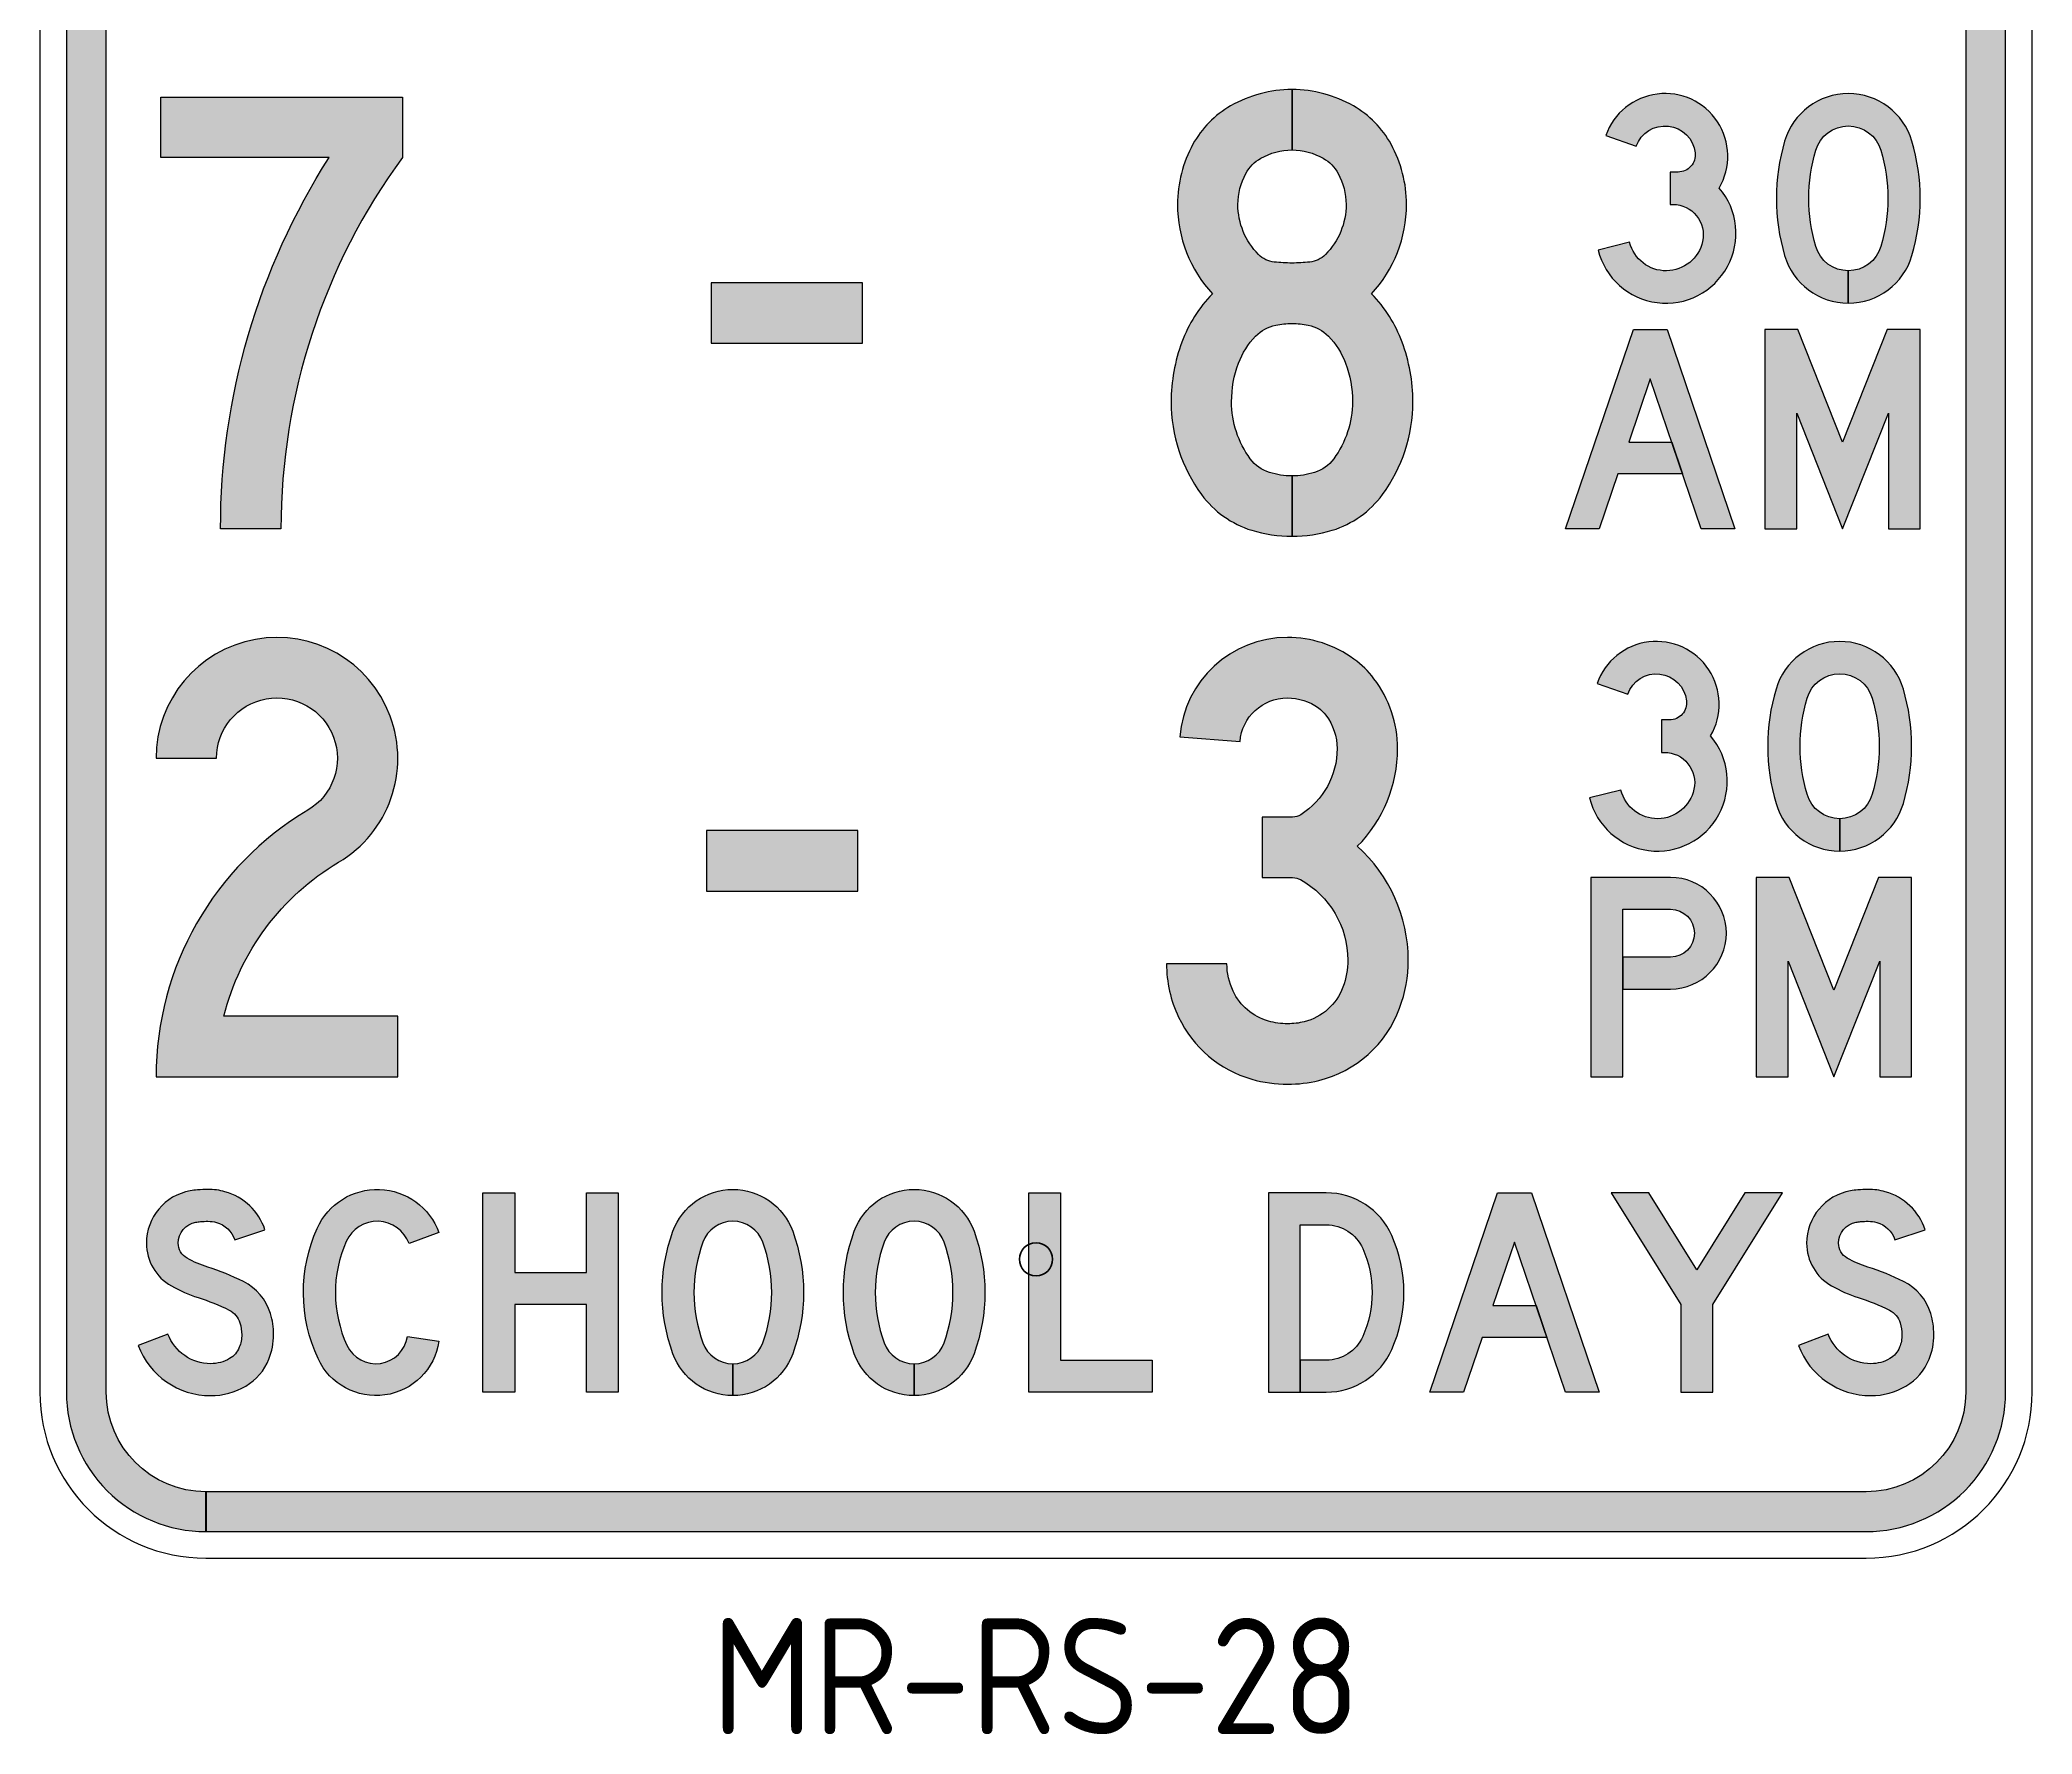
# Model space of a CAD drawing. Header units: millimetres. Extents: x 316 to 376, y 53 to 189.
# Drawn here: x 316.4 to 376.4, y 52.5 to 103.6 of the extents above; entities that cross this region are included whole.
import ezdxf
from ezdxf.enums import TextEntityAlignment as Align

# ---------------------------------------------------------------- set-up
doc = ezdxf.new("R2010")
doc.units = ezdxf.units.MM
doc.linetypes.add('HIDDEN', pattern=[0.375, 0.25, -0.125])
for name, color, linetype in [('DIM', 1, 'Continuous'), ('L20', 8, 'HIDDEN'), ('L25', 1, 'Continuous')]:
    doc.layers.add(name, color=color, linetype=linetype)
doc.layers.add('GSBWFILL', color=1, linetype='Continuous', lineweight=0)
doc.styles.add('T35', font='isocp2.shx', dxfattribs={"height": 3.5})
doc.styles.add('TSText', font='isocp2.shx')

# ---------------------------------------------------------------- blocks, each defined once
blk = doc.blocks.new('*U55')
at = {"layer": 'GSBWFILL', "transparency": 33554687}
blk.add_hatch(color=256, dxfattribs=at).paths.add_polyline_path([(-249.8800000000007, -649.5), (250.0000000000009, -649.5, 0.414213562373095), (292.0000000000009, -607.5), (292.0000000000009, 607.5, 0.414213562373095), (250.0000000000009, 649.5), (-250.0000000000007, 649.5, 0.414213562373095), (-292.0000000000007, 607.5), (-292.0000000000009, -607.5, 0.414213562373095), (-250.0000000000009, -649.5), (-250.0000000000007, -637.5, -0.414213562373095), (-280.0000000000007, -607.5), (-280.0000000000006, 607.5, -0.414213562373095), (-250.0000000000006, 637.5), (250.0000000000009, 637.5, -0.414213562373095), (280.0000000000009, 607.5), (280.0000000000007, -607.5, -0.414213562373095), (250.0000000000007, -637.5), (-249.8800000000009, -637.5)])
at = {"layer": 'GSBWFILL', "linetype": 'Continuous', "transparency": 33554687}
for points in [[(-250.0000000000007, -657.5), (250.0000000000009, -657.5, 0.414213562373095), (300.0000000000009, -607.5), (300.0000000000009, 607.5, 0.414213562373095), (250.0000000000009, 657.5), (-250.0000000000007, 657.5, 0.414213562373095), (-300.0000000000007, 607.5), (-300.0000000000009, -607.5, 0.414213562373095), (-250.0000000000009, -657.5)], [(-249.8800000000007, -649.5), (250.0000000000009, -649.5, 0.414213562373095), (292.0000000000009, -607.5), (292.0000000000009, 607.5, 0.414213562373095), (250.0000000000009, 649.5), (-250.0000000000007, 649.5, 0.414213562373095), (-292.0000000000007, 607.5), (-292.0000000000009, -607.5, 0.414213562373095), (-250.0000000000009, -649.5), (-250.0000000000007, -637.5, -0.414213562373095), (-280.0000000000007, -607.5), (-280.0000000000006, 607.5, -0.414213562373095), (-250.0000000000006, 637.5), (250.0000000000009, 637.5, -0.414213562373095), (280.0000000000009, 607.5), (280.0000000000007, -607.5, -0.414213562373095), (250.0000000000007, -637.5), (-249.8800000000009, -637.5), (-249.8800000000007, -649.5)]]:
    blk.add_lwpolyline(points, format="xyb", close=True, dxfattribs=at).dxf.unprotected_set("ltscale", 0)
at = {"layer": 'GSBWFILL', "color": 250, "transparency": 33554687, "style": 'TSText'}
for s in ['levels:GSCOLORFILL|GSBWFILL|GSOUTLINE', 'chevronShoulderRadius:300.000', 'constructPanels:900|600|450', 'panelBorderRadius:300.000', 'panelStyle:MR-RS-28.ssm', 'chevronTipRadius:300.000', 'constructPanelMode:0', 'panelRoundCorners:0', 'panelStation:none', 'panelHeightLock:1', 'panelWidthLock:1', 'heightRounding:1', 'legendMaterial:0', 'panelName:name', 'panelStandard:2', 'panelMounting:0', 'widthRounding:1', 'panelMaterial:0', 'panelQuantity:1', 'marginAlign:9', 'panelShape:0', 'panelSizes:', 'version:2']:
    blk.add_text(s, height=0.001, dxfattribs=at).set_placement((0, 657.498), align=Align.CENTER)
blk = doc.blocks.new('*U18')
at = {"layer": 'GSBWFILL'}
h = blk.add_hatch(color=256, dxfattribs=at)
edge = h.paths.add_edge_path()
edge.add_arc((70.1138021978752, 139.8349602439575), 31.66503975604246, 74.46761882983742, 89.99999999999937, ccw=False)
edge.add_arc((71.36961921618118, 144.3533723390851), 26.97535701145702, 18.43416843661788, 74.46761882983628, ccw=False)
edge.add_line((96.96080605563552, 152.8833806652067), (127.318809418287, 163.002255693254))
edge.add_arc((71.36961921618013, 144.353372339084), 58.97535701145839, 18.43416843661881, 74.46761882983712)
edge.add_arc((70.11380219787513, 139.8349602439581), 63.66503975604186, 74.46761882983803, 90.00000000000006)
edge.add_arc((70.11380219787479, 87.17811100693719), 116.3218889930628, 89.99999999999987, 95.20208452342816)
edge.add_arc((67.43430500120193, 116.6089654807103), 86.76931042056951, 95.20208452342852, 100.0660043927368)
edge.add_arc((61.58281260194144, 149.5723280011554), 53.29061223869738, 100.0660043927364, 179.9999999999999)
edge.add_arc((57.59622376642022, 149.5723280011556), 49.30402340317619, 180.0000000000001, 240.52539161732)
edge.add_arc((102.7723739602681, 229.5035335058323), 141.1184131237857, 240.5253916173195, 252.4229875600029)
edge.add_arc((-5.154268137836397, -111.1985611304839), 216.2694397253923, 63.49479254048009, 72.42298756000332, ccw=False)
edge.add_arc((81.8551508929528, 63.27562188433962), 21.30308483623306, 17.092358613637998, 63.49479254048009, ccw=False)
edge.add_arc((63.63858117502647, 57.67413260573667), 40.36141882497338, -1.1368683772161603e-13, 17.092358613637487, ccw=False)
edge.add_arc((69.91031519401423, 57.67413260573653), 34.08968480598563, -21.835978028378975, 1.1368683772161603e-13, ccw=False)
edge.add_arc((80.10296240503372, 53.58993848622089), 23.1092158372125, 300.4201037662424, 338.16402197162085, ccw=False)
edge.add_arc((72.8177436446915, 65.99731672222809), 37.49731672222812, 270.00000000000006, 300.4201037662424, ccw=False)
edge.add_arc((72.81774364469152, 74.31938926379087), 45.8193892637909, 200.6540005308844, 270.00000000000006, ccw=False)
edge.add_line((29.94328044301864, 58.15780401743604), (-1.13686837721616e-13, 46.87064510517077))
edge.add_arc((72.81774364469149, 74.31938926379078), 77.81938926379081, 200.6540005308842, 269.9999999999999)
edge.add_arc((72.81774364469143, 65.9973167222284), 69.49731672222843, 269.9999999999999, 300.4201037662422)
edge.add_arc((80.10296240503381, 53.58993848622085), 55.10921583721243, 300.4201037662423, 338.1640219716208)
edge.add_arc((69.91031519401425, 57.67413260573646), 66.08968480598561, 338.1640219716209, 360.0000000000001)
edge.add_arc((63.63858117502667, 57.67413260573663), 72.36141882497319, 359.9999999999999, 377.0923586136376)
edge.add_arc((81.85515089295305, 63.2756218843399), 53.30308483623273, 17.09235861363743, 63.49479254047981)
edge.add_arc((-5.154268137833228, -111.198561130476), 248.2694397253839, 63.49479254047989, 72.4229875600031)
edge.add_arc((102.7723739602719, 229.5035335058409), 109.118413123795, 240.5253916173198, 252.4229875600031, ccw=False)
edge.add_arc((57.59622376642032, 149.5723280011554), 17.30402340317604, 179.9999999999995, 240.5253916173191, ccw=False)
edge.add_arc((61.58281260194153, 149.5723280011556), 21.29061223869724, 100.06600439273649, 180.0000000000001, ccw=False)
edge.add_arc((67.4343050012016, 116.6089654807101), 54.76931042056966, 95.20208452342831, 100.06600439273649, ccw=False)
edge.add_arc((70.11380219787529, 87.17811100693228), 84.32188899306769, 89.99999999999977, 95.20208452342808, ccw=False)
blk.add_lwpolyline([(70.11380219787551, 171.5, -0.06787675261042452), (78.59315953967004, 170.3435695505434, -0.2494830365654269), (96.96080605563552, 152.8833806652067), (127.318809418287, 163.002255693254, 0.2494830365654264), (87.16221351932367, 201.1749061075884, 0.06787675261042452), (70.11380219787506, 203.5, 0.02270227471950201), (59.56703468978421, 203.0208818389779, 0.02122604096759155), (52.26854324855614, 202.0426409332105, 0.3636441175402912), (8.292200363244035, 149.5723280011555, 0.2704077510795036), (33.33678063119186, 106.6495351923277, 0.0519597405227712), (60.15638590907119, 94.97367033413467, -0.03897631886995447), (91.3622734742722, 82.33962051430993, -0.2052815878054308), (102.2173258005501, 69.53687228439209, -0.07471806484743376), (103.9999999999999, 57.67413260573662, -0.09556678149168694), (101.5541485995273, 44.99444737401317, -0.1661941654668835), (91.80399884476228, 33.66202833871628, -0.1335177693873042), (72.81774364469155, 28.49999999999997, -0.3121642975364797), (29.94328044301864, 58.15780401743604), (-1.13686837721616e-13, 46.87064510517077, 0.3121642975364798), (72.81774364469138, -3.500000000000028, 0.1335177693873042), (108.0067626559154, 6.067274401056522, 0.1661941654668837), (131.2582269663246, 33.09202205901265, 0.09556678149168694), (135.9999999999999, 57.67413260573656, 0.07471806484743371), (132.8039568942248, 78.94208351750389, 0.2052815878054319), (105.6432062565886, 110.9762222482267, 0.03897631886995447), (69.8199839289999, 125.4796512773732, -0.05195974052277098), (49.08199018496825, 134.5078979602233, -0.2704077510795024), (40.29220036324429, 149.5723280011556, -0.3636441175402912), (57.86158500182572, 170.5352150791966, -0.02122604096759155), (62.46843668024738, 171.1526866203946, -0.02270227471950201)], format="xyb", close=True, dxfattribs=at)
blk = doc.blocks.new('*U19')
at = {"layer": 'GSBWFILL', "linetype": 'Continuous'}
blk.add_hatch(color=256, dxfattribs=at).paths.add_polyline_path([(13.72124205111108, 164.4021739130435, 0.2166768782576797), (14.62675417347889, 33.60638297872346, 0.7444135620073872), (136, 51.04683606026732), (104.3509964946425, 55.77341803013366, -0.7444135620073867), (43.66437358138194, 47.05319148936167, -0.2166768782576799), (42.94225631924041, 151.3586956521739, -0.6740116141040629), (105.934343747456, 149.1418350505327), (136, 160.0988562745634, 0.6740116141040616)])
at = {"layer": 'GSBWFILL'}
blk.add_lwpolyline([(136, 51.04683606026732, -0.744413562007387), (14.6267541734789, 33.60638297872336, -0.2166768782576799), (13.72124205111101, 164.4021739130435, -0.674011614104063), (136, 160.0988562745634), (105.934343747456, 149.1418350505327, 0.6740116141040626), (42.94225631924041, 151.3586956521739, 0.21667687825768), (43.66437358138194, 47.05319148936167, 0.744413562007387), (104.3509964946425, 55.77341803013366)], format="xyb", close=True, dxfattribs=at)
blk = doc.blocks.new('*U20')
at = {"layer": 'GSBWFILL', "linetype": 'Continuous'}
blk.add_hatch(color=256, dxfattribs=at).paths.add_polyline_path([(0, 0), (32, 0), (32, 88), (104, 88), (104, 0), (136, 0), (136, 200), (104, 200), (104, 120), (32, 120), (32, 200), (0, 200)])
at = {"layer": 'GSBWFILL'}
blk.add_lwpolyline([(0, 200), (32, 200), (32, 120), (104, 120), (104, 200), (136, 200), (136, 0), (104, 0), (104, 88), (32, 88), (32, 0), (0, 0)], close=True, dxfattribs=at)
blk = doc.blocks.new('*U21')
at = {"layer": 'GSBWFILL', "linetype": 'Continuous'}
blk.add_hatch(color=256, dxfattribs=at).paths.add_polyline_path([(10.8974677644866, 161.4928538138885, 0.177215189873418), (10.89746776448655, 38.50714618611153, 0.3148253933391206), (71, -3.499999999999993), (71, 28.5, -0.3148253933391204), (40.9487338822433, 49.50357309305578, -0.1772151898734181), (40.94873388224336, 150.4964269069443, -0.6989247311827949), (101.0512661177567, 150.4964269069442, -0.177215189873418), (101.0512661177567, 49.50357309305575, -0.3147395270879065), (71.00999999999999, 28.50000156250005), (71.00999999999999, -3.499999218749977, 0.3147824596861237), (131.1025322355135, 38.5071461861116, 0.1772151898734178), (131.1025322355134, 161.4928538138885, 0.6989247311827947)])
at = {"layer": 'GSBWFILL'}
blk.add_lwpolyline([(71, -3.499999999999986, -0.3148253933391205), (10.89746776448658, 38.50714618611153, -0.1772151898734181), (10.89746776448658, 161.4928538138885, -0.6989247311827952), (131.1025322355134, 161.4928538138885, -0.1772151898734181), (131.1025322355134, 38.50714618611148, -0.3147824596861233), (71.00999999999999, -3.499999218749981), (71.00999999999999, 28.50000156250004, 0.3147395270879066), (101.0512661177567, 49.50357309305574, 0.1772151898734181), (101.0512661177567, 150.4964269069443, 0.6989247311827952), (40.94873388224335, 150.4964269069442, 0.1772151898734181), (40.94873388224329, 49.50357309305576, 0.3148253933391204), (71, 28.5)], format="xyb", close=True, dxfattribs=at)
blk = doc.blocks.new('*U22')
at = {"layer": 'GSBWFILL', "linetype": 'Continuous'}
blk.add_hatch(color=256, dxfattribs=at).paths.add_polyline_path([(10.8974677644866, 161.4928538138885, 0.177215189873418), (10.89746776448655, 38.50714618611153, 0.3148253933391206), (71, -3.499999999999993), (71, 28.5, -0.3148253933391204), (40.9487338822433, 49.50357309305578, -0.1772151898734181), (40.94873388224336, 150.4964269069443, -0.6989247311827949), (101.0512661177567, 150.4964269069442, -0.177215189873418), (101.0512661177567, 49.50357309305575, -0.3147395270879065), (71.00999999999999, 28.50000156250005), (71.00999999999999, -3.499999218749977, 0.3147824596861237), (131.1025322355135, 38.5071461861116, 0.1772151898734178), (131.1025322355134, 161.4928538138885, 0.6989247311827947)])
at = {"layer": 'GSBWFILL'}
blk.add_lwpolyline([(71, -3.499999999999986, -0.3148253933391205), (10.89746776448658, 38.50714618611153, -0.1772151898734181), (10.89746776448658, 161.4928538138885, -0.6989247311827952), (131.1025322355134, 161.4928538138885, -0.1772151898734181), (131.1025322355134, 38.50714618611148, -0.3147824596861233), (71.00999999999999, -3.499999218749981), (71.00999999999999, 28.50000156250004, 0.3147395270879066), (101.0512661177567, 49.50357309305574, 0.1772151898734181), (101.0512661177567, 150.4964269069443, 0.6989247311827952), (40.94873388224335, 150.4964269069442, 0.1772151898734181), (40.94873388224329, 49.50357309305576, 0.3148253933391204), (71, 28.5)], format="xyb", close=True, dxfattribs=at)
blk = doc.blocks.new('*U23')
at = {"layer": 'GSBWFILL', "linetype": 'Continuous'}
blk.add_hatch(color=256, dxfattribs=at).paths.add_polyline_path([(32, 32), (124, 32), (124, 0), (0, 0), (0, 200), (32, 200)])
at = {"layer": 'GSBWFILL'}
blk.add_lwpolyline([(32, 32), (124, 32), (124, 0), (0, 0), (0, 200), (32, 200)], close=True, dxfattribs=at)
blk = doc.blocks.new('*U17')
at = {"layer": 'GSBWFILL', "color": 28, "true_color": 0x0a0a0a}
for name, p, xscale, yscale, zscale in [('*U18', (0, 0), 0.3000000000000001, 0.3000000000000001, 0.3000000000000001), ('*U19', (49.8, 0), 0.3, 0.3, 0.3), ('*U21', (157.8, 0), 0.3000000000000001, 0.3000000000000001, 0.3000000000000001), ('*U22', (212.4, 0), 0.3, 0.3, 0.3), ('*U20', (103.8, 0), 0.3, 0.3, 0.3), ('*U23', (268.2, 0), 0.3, 0.3, 0.3)]:
    blk.add_blockref(name, p, dxfattribs=dict(at, xscale=xscale, yscale=yscale, zscale=zscale))
blk = doc.blocks.new('*U25')
at = {"layer": 'GSBWFILL', "linetype": 'Continuous'}
blk.add_hatch(color=256, dxfattribs=at).paths.add_polyline_path([(0, 0), (32, 0), (32, 168), (58.06346010171023, 168, -0.2964931262111151), (94.62198769690465, 144.2318840579709, -0.212019282081777), (94.62198769690458, 55.76811594202892, -0.2964931262111143), (58.06346010171029, 32), (32.00999999999999, 31.99999999999999), (32.00999999999999, 0), (58.06346010171028, 0, 0.2964931262111141), (123.8688097730599, 42.78260869565198, 0.2120192820817773), (123.8688097730601, 157.2173913043477, 0.2964931262111152), (58.06346010171021, 200), (0, 200)])
at = {"layer": 'GSBWFILL'}
blk.add_lwpolyline([(32.00999999999999, 31.99999999999999), (32.00999999999999, 0), (58.06346010171023, 0, 0.2964931262111147), (123.86880977306, 42.78260869565205, 0.2120192820817774), (123.8688097730601, 157.2173913043478, 0.2964931262111148), (58.06346010171023, 200), (0, 200), (0, 0), (32, 0), (32, 168), (58.06346010171023, 168, -0.2964931262111147), (94.62198769690463, 144.231884057971, -0.2120192820817771), (94.62198769690457, 55.76811594202893, -0.2964931262111147), (58.06346010171023, 32)], format="xyb", close=True, dxfattribs=at)
blk = doc.blocks.new('*U26')
at = {"layer": 'GSBWFILL', "linetype": 'Continuous'}
blk.add_hatch(color=256, dxfattribs=at).paths.add_polyline_path([(0, 0), (68, 200), (102, 200), (170, 0), (136.2009704281322, 0), (85, 150.5910894945062), (63.37275643622598, 86.9815496010532), (106.6166813670329, 86.9815496010532), (117.4966813670329, 54.9815496010532), (52.49275643622593, 54.9815496010532), (33.79902957186789, 0)])
at = {"layer": 'GSBWFILL'}
blk.add_lwpolyline([(0, 0), (68, 200), (102, 200), (170, 0), (136.2009704281322, 0), (85, 150.5910894945062), (63.37275643622598, 86.9815496010532), (106.6166813670329, 86.9815496010532), (117.4966813670329, 54.9815496010532), (52.49275643622593, 54.9815496010532), (33.79902957186789, 0)], close=True, dxfattribs=at)
blk = doc.blocks.new('*U27')
at = {"layer": 'GSBWFILL', "linetype": 'Continuous'}
blk.add_hatch(color=256, dxfattribs=at).paths.add_polyline_path([(70.00000000000001, 87.99999999999996), (70, 0), (102, 0), (102, 87.99999999999997), (172, 200), (134.2640754717736, 200), (86.00000000000001, 122.7774792451623), (37.73592452822641, 200), (0, 200)])
at = {"layer": 'GSBWFILL'}
blk.add_lwpolyline([(70, 0), (102, 0), (102, 87.99999999999997), (172, 200), (134.2640754717736, 200), (86, 122.7774792451623), (37.73592452822641, 200), (0, 200), (70, 87.99999999999997)], close=True, dxfattribs=at)
blk = doc.blocks.new('*U28')
at = {"layer": 'GSBWFILL'}
h = blk.add_hatch(color=256, dxfattribs=at)
edge = h.paths.add_edge_path()
edge.add_arc((70.1138021978752, 139.8349602439575), 31.66503975604246, 74.46761882983742, 89.99999999999937, ccw=False)
edge.add_arc((71.36961921618118, 144.3533723390851), 26.97535701145702, 18.43416843661788, 74.46761882983628, ccw=False)
edge.add_line((96.96080605563552, 152.8833806652067), (127.318809418287, 163.002255693254))
edge.add_arc((71.36961921618013, 144.353372339084), 58.97535701145839, 18.43416843661881, 74.46761882983712)
edge.add_arc((70.11380219787513, 139.8349602439581), 63.66503975604186, 74.46761882983803, 90.00000000000006)
edge.add_arc((70.11380219787479, 87.17811100693719), 116.3218889930628, 89.99999999999987, 95.20208452342816)
edge.add_arc((67.43430500120193, 116.6089654807103), 86.76931042056951, 95.20208452342852, 100.0660043927368)
edge.add_arc((61.58281260194144, 149.5723280011554), 53.29061223869738, 100.0660043927364, 179.9999999999999)
edge.add_arc((57.59622376642022, 149.5723280011556), 49.30402340317619, 180.0000000000001, 240.52539161732)
edge.add_arc((102.7723739602681, 229.5035335058323), 141.1184131237857, 240.5253916173195, 252.4229875600029)
edge.add_arc((-5.154268137836397, -111.1985611304839), 216.2694397253923, 63.49479254048009, 72.42298756000332, ccw=False)
edge.add_arc((81.8551508929528, 63.27562188433962), 21.30308483623306, 17.092358613637998, 63.49479254048009, ccw=False)
edge.add_arc((63.63858117502647, 57.67413260573667), 40.36141882497338, -1.1368683772161603e-13, 17.092358613637487, ccw=False)
edge.add_arc((69.91031519401423, 57.67413260573653), 34.08968480598563, -21.835978028378975, 1.1368683772161603e-13, ccw=False)
edge.add_arc((80.10296240503372, 53.58993848622089), 23.1092158372125, 300.4201037662424, 338.16402197162085, ccw=False)
edge.add_arc((72.8177436446915, 65.99731672222809), 37.49731672222812, 270.00000000000006, 300.4201037662424, ccw=False)
edge.add_arc((72.81774364469152, 74.31938926379087), 45.8193892637909, 200.6540005308844, 270.00000000000006, ccw=False)
edge.add_line((29.94328044301864, 58.15780401743604), (-1.13686837721616e-13, 46.87064510517077))
edge.add_arc((72.81774364469149, 74.31938926379078), 77.81938926379081, 200.6540005308842, 269.9999999999999)
edge.add_arc((72.81774364469143, 65.9973167222284), 69.49731672222843, 269.9999999999999, 300.4201037662422)
edge.add_arc((80.10296240503381, 53.58993848622085), 55.10921583721243, 300.4201037662423, 338.1640219716208)
edge.add_arc((69.91031519401425, 57.67413260573646), 66.08968480598561, 338.1640219716209, 360.0000000000001)
edge.add_arc((63.63858117502667, 57.67413260573663), 72.36141882497319, 359.9999999999999, 377.0923586136376)
edge.add_arc((81.85515089295305, 63.2756218843399), 53.30308483623273, 17.09235861363743, 63.49479254047981)
edge.add_arc((-5.154268137833228, -111.198561130476), 248.2694397253839, 63.49479254047989, 72.4229875600031)
edge.add_arc((102.7723739602719, 229.5035335058409), 109.118413123795, 240.5253916173198, 252.4229875600031, ccw=False)
edge.add_arc((57.59622376642032, 149.5723280011554), 17.30402340317604, 179.9999999999995, 240.5253916173191, ccw=False)
edge.add_arc((61.58281260194153, 149.5723280011556), 21.29061223869724, 100.06600439273649, 180.0000000000001, ccw=False)
edge.add_arc((67.4343050012016, 116.6089654807101), 54.76931042056966, 95.20208452342831, 100.06600439273649, ccw=False)
edge.add_arc((70.11380219787529, 87.17811100693228), 84.32188899306769, 89.99999999999977, 95.20208452342808, ccw=False)
blk.add_lwpolyline([(70.11380219787551, 171.5, -0.06787675261042452), (78.59315953967004, 170.3435695505434, -0.2494830365654269), (96.96080605563552, 152.8833806652067), (127.318809418287, 163.002255693254, 0.2494830365654264), (87.16221351932367, 201.1749061075884, 0.06787675261042452), (70.11380219787506, 203.5, 0.02270227471950201), (59.56703468978421, 203.0208818389779, 0.02122604096759155), (52.26854324855614, 202.0426409332105, 0.3636441175402912), (8.292200363244035, 149.5723280011555, 0.2704077510795036), (33.33678063119186, 106.6495351923277, 0.0519597405227712), (60.15638590907119, 94.97367033413467, -0.03897631886995447), (91.3622734742722, 82.33962051430993, -0.2052815878054308), (102.2173258005501, 69.53687228439209, -0.07471806484743376), (103.9999999999999, 57.67413260573662, -0.09556678149168694), (101.5541485995273, 44.99444737401317, -0.1661941654668835), (91.80399884476228, 33.66202833871628, -0.1335177693873042), (72.81774364469155, 28.49999999999997, -0.3121642975364797), (29.94328044301864, 58.15780401743604), (-1.13686837721616e-13, 46.87064510517077, 0.3121642975364798), (72.81774364469138, -3.500000000000028, 0.1335177693873042), (108.0067626559154, 6.067274401056522, 0.1661941654668837), (131.2582269663246, 33.09202205901265, 0.09556678149168694), (135.9999999999999, 57.67413260573656, 0.07471806484743371), (132.8039568942248, 78.94208351750389, 0.2052815878054319), (105.6432062565886, 110.9762222482267, 0.03897631886995447), (69.8199839289999, 125.4796512773732, -0.05195974052277098), (49.08199018496825, 134.5078979602233, -0.2704077510795024), (40.29220036324429, 149.5723280011556, -0.3636441175402912), (57.86158500182572, 170.5352150791966, -0.02122604096759155), (62.46843668024738, 171.1526866203946, -0.02270227471950201)], format="xyb", close=True, dxfattribs=at)
blk = doc.blocks.new('*U24')
at = {"layer": 'GSBWFILL', "color": 28, "true_color": 0x0a0a0a}
for name, p, xscale, yscale, zscale in [('*U28', (159.6000000000001, 0), 0.3000000000000001, 0.3000000000000001, 0.3000000000000001), ('*U25', (0, 0), 0.3, 0.3, 0.3), ('*U26', (48.60000000000002, 0), 0.3, 0.3, 0.3), ('*U27', (103.2, 0), 0.3, 0.3, 0.3)]:
    blk.add_blockref(name, p, dxfattribs=dict(at, xscale=xscale, yscale=yscale, zscale=zscale))
blk = doc.blocks.new('*U16')
at = {"layer": 'GSBWFILL'}
for name, p in [('*U17', (-270.4, 0)), ('*U24', (70, 0))]:
    blk.add_blockref(name, p, dxfattribs=at)
blk = doc.blocks.new('*U31')
at = {"layer": 'GSBWFILL', "linetype": 'Continuous'}
blk.add_hatch(color=256, dxfattribs=at).paths.add_polyline_path([(78.06972671074709, 172, 0.1433369753459207), (27.72750158428391, 0), (55.72750158428391, 7.21433546582717e-15, -0.1594251602212734), (112, 171.9999999999999), (112, 200), (0, 200), (0, 172)])
at = {"layer": 'GSBWFILL'}
blk.add_lwpolyline([(78.06972671074709, 172), (0, 172), (0, 200), (112, 200), (112, 172, 0.1594251602212734), (55.72750158428391, 7.21433546582717e-15), (27.72750158428391, 0, -0.1433369753459207)], format="xyb", close=True, dxfattribs=at)
blk = doc.blocks.new('*U30')
at = {"layer": 'L20', "color": 28, "xscale": 0.65, "yscale": 0.65, "zscale": 0.65}
blk.add_blockref('*U31', (0, 0), dxfattribs=at)
blk = doc.blocks.new('*U33')
at = {"layer": 'GSBWFILL', "linetype": 'Continuous'}
blk.add_hatch(color=256, dxfattribs=at).paths.add_polyline_path([(70, 85.99999999999999), (70, 114), (0, 114), (0, 85.99999999999996)])
at = {"layer": 'GSBWFILL'}
blk.add_lwpolyline([(0, 85.99999999999996), (70, 85.99999999999999), (70, 114), (0, 114)], close=True, dxfattribs=at)
blk = doc.blocks.new('*U32')
at = {"layer": 'L20', "color": 28, "xscale": 0.65, "yscale": 0.65, "zscale": 0.65}
blk.add_blockref('*U33', (0, 0), dxfattribs=at)
blk = doc.blocks.new('*U35')
at = {"layer": 'GSBWFILL'}
h = blk.add_hatch(color=256, dxfattribs=at)
edge = h.paths.add_edge_path()
edge.add_line((56.00000000000064, -3.5), (56.00000000000092, 24.5))
edge.add_arc((56.00000000000064, 59.81062113154654), 35.31062113154654, 252.8547004306235, 270.00000000000045, ccw=False)
edge.add_arc((50.7385651702215, 42.75604954232757), 17.46290114943656, 216.3181404202141, 252.8547004306229, ccw=False)
edge.add_arc((72.62076107985112, 58.84078945855265), 44.6207610798511, 180.0000000000001, 216.3181404202144, ccw=False)
edge.add_arc((79.3536488953996, 58.84078945855253), 51.35364889539959, 159.6195956519129, 180, ccw=False)
edge.add_arc((64.6479124994461, 64.30407942513251), 35.66587594299474, 135.6152991639146, 159.6195956519128, ccw=False)
edge.add_arc((52.18467241956634, 76.50246818279874), 18.22646535743082, 101.74154239521732, 135.6152991639146, ccw=False)
edge.add_arc((56.00000000000019, 58.14598313310976), 36.97525912997721, 90.00000000000028, 101.7415423952175, ccw=False)
edge.add_arc((56.00000000000102, 58.14598313310452), 36.97525912998245, 78.2584576047824, 90.00000000000159, ccw=False)
edge.add_arc((59.81532758043492, 76.5024681827992), 18.22646535743047, 44.38470083608388, 78.25845760477921, ccw=False)
edge.add_arc((47.35208750055371, 64.30407942513136), 35.66587594299656, 20.38040434808738, 44.38470083608479, ccw=False)
edge.add_arc((32.64635110460118, 58.84078945855305), 51.35364889539991, -7.958078640513122e-13, 20.380404348085904, ccw=False)
edge.add_arc((39.37923892014999, 58.84078945855298), 44.6207610798511, 323.681859579785, 359.99999999999915, ccw=False)
edge.add_arc((61.26143482977916, 42.75604954232774), 17.46290114943683, 287.1452995693762, 323.6818595797856, ccw=False)
edge.add_arc((56.00000000000066, 59.81062113154431), 35.31062113154433, 270.0081131084456, 287.1452995693762, ccw=False)
edge.add_line((56.00500000000069, 24.50000035400112), (56.00500000000069, -3.499999802560779))
edge.add_arc((56.0000000000008, 59.81062113154437), 63.31062113154437, 270.0045249737364, 287.1452995693759)
edge.add_arc((61.26143482977909, 42.75604954232769), 45.46290114943683, 287.145299569376, 323.6818595797853)
edge.add_arc((39.37923892015012, 58.84078945855299), 72.620761079851, 323.6818595797849, 359.9999999999991)
edge.add_arc((32.64635110460092, 58.84078945855294), 79.35364889540017, 359.9999999999991, 380.380404348086)
edge.add_arc((47.35208750055773, 64.30407942513456), 63.66587594299166, 20.38040434808541, 44.38469850490913)
edge.add_arc((48.02916680937943, 150.2667470386242), 61.03686471202379, 317.2522134459699, 359.9999999999991)
edge.add_arc((51.26257186131361, 150.266747038624), 57.80345966008961, 359.9999999999994, 388.8387819451042)
edge.add_arc((61.45788699939048, 155.8806589120431), 46.16471156215331, 28.83878194510398, 60.15298493590952)
edge.add_arc((56.00000000000158, 146.368758132539), 57.13124186746087, 60.15298493591111, 89.99498560002408)
edge.add_line((56.00500000000007, 203.4999997812054), (56.00499999999995, 175.4999995709074))
edge.add_arc((56.00000000000151, 146.368758132539), 29.13124186746101, 60.152984935912514, 89.99016592220181, ccw=False)
edge.add_arc((61.45788699939045, 155.8806589120432), 18.16471156215332, 28.83878194510362, 60.15298493590922, ccw=False)
edge.add_arc((51.26257186131362, 150.2667470386241), 29.80345966008953, -1.0231815394945443e-12, 28.838781945104017, ccw=False)
edge.add_arc((48.02916680937949, 150.2667470386242), 33.03686471202367, 315.34136691109325, 359.9999999999991, ccw=False)
edge.add_arc((62.99283870697354, 135.4803275851826), 12.00000000000058, 275.8791627144218, 315.3413669110855, ccw=False)
edge.add_arc((55.99999999999897, 203.3901639280811), 80.26892166499408, 270.00000000000296, 275.8791627144326, ccw=False)
edge.add_arc((56.00000000000152, 203.390163928117), 80.26892166503, 264.1208372855711, 270.00000000000114, ccw=False)
edge.add_arc((49.0071612930307, 135.4803275851816), 12.00000000000021, 224.6586330889031, 264.12083728556706, ccw=False)
edge.add_arc((63.97083319062251, 150.2667470386256), 33.03686471202337, 180.0000000000026, 224.6586330889082, ccw=False)
edge.add_arc((60.73742813868815, 150.2667470386241), 29.80345966008901, 151.1612180548947, 180, ccw=False)
edge.add_arc((50.54211300061175, 155.8806589120432), 18.16471156215315, 119.84701506408979, 151.1612180548948, ccw=False)
edge.add_arc((55.99999999999996, 146.3687581325433), 29.13124186745668, 90, 119.8470150640899, ccw=False)
edge.add_line((55.99999999999996, 175.5), (56.00000000000001, 203.5))
edge.add_arc((56.00000000000007, 146.368758132543), 57.13124186745696, 90.00000000000006, 119.8470150640899)
edge.add_arc((50.54211300061158, 155.8806589120433), 46.16471156215297, 119.8470150640898, 151.1612180548947)
edge.add_arc((60.73742813868843, 150.2667470386241), 57.80345966008928, 151.1612180548948, 180)
edge.add_arc((63.97083319062314, 150.2667470386241), 61.036864712024, 180, 222.7477865540293)
edge.add_arc((64.647912499446, 64.30407942513264), 63.66587594299458, 135.6153014950906, 159.619595651913)
edge.add_arc((79.35364889539957, 58.84078945855247), 79.35364889539956, 159.6195956519129, 179.9999999999999)
edge.add_arc((72.62076107985116, 58.84078945855261), 72.62076107985115, 180, 216.3181404202143)
edge.add_arc((50.73856517022152, 42.75604954232767), 45.46290114943668, 216.3181404202143, 252.8547004306231)
edge.add_arc((56.00000000000044, 59.81062113154555), 63.31062113154555, 252.8547004306233, 270.0000000000002)
blk.add_lwpolyline([(56.00000000000064, -3.5), (56.00000000000092, 24.5, -0.07495035697348901), (45.59057335789261, 26.06919552920732, -0.1607852497479061), (36.66799314865661, 32.4133265188222, -0.1598077262231875), (28.00000000000001, 58.84078945855254, -0.08916143982530793), (31.21467939875556, 76.72477309400551, -0.1051231893643435), (39.15895618662718, 89.25138013812148, -0.1488879042940531), (48.47563722425413, 94.34755426680408, -0.05127701418262327), (56.00000000000001, 95.12124226308697, -0.05127701418263145), (63.52436277574817, 94.34755426680397, -0.1488879042940437), (72.84104381337416, 89.25138013812136, -0.1051231893643399), (80.78532060124589, 76.72477309400517, -0.08916143982530647), (84.0000000000011, 58.84078945855231, -0.159807726223187), (75.33200685134422, 32.41332651882215, -0.1607852497479088), (66.40942664210787, 26.06919552920715, -0.07491475809206483), (56.00500000000069, 24.50000035400112), (56.00500000000069, -3.499999802560779, 0.0749305021677054), (74.66371208481333, -0.6864911902613358, 0.1607852497479079), (97.89274937816789, 15.82981372332648, 0.159807726223187), (112.0000000000011, 58.84078945855174, 0.08916143982530693), (107.0325527823809, 86.47581420916765, 0.1051231790802702), (92.85151103201169, 108.8366093094088, 0.1887160136320465), (109.0660315214032, 150.2667470386233, 0.1265013008525883), (101.897269197037, 178.1480557309235, 0.1374906502384388), (84.43341089355552, 195.9219612810404, 0.1309512099891836), (56.00500000000007, 203.4999997812054), (56.00499999999995, 175.4999995709074, -0.1309298196125346), (70.49820698416904, 171.6359551869166, -0.137490650238439), (77.36981818048208, 164.6423478031435, -0.1265013008525888), (81.06603152140316, 150.2667470386236, -0.1973643972080669), (71.52852428698652, 127.0457516219718, -0.1739084422071276), (64.22200803376178, 123.5434459670171, -0.02565831514355149), (56.00000000000308, 123.121242263087, -0.02565831514355305), (47.77799196624018, 123.5434459670167, -0.1739084422071293), (40.47147571301629, 127.0457516219728, -0.197364397208066), (30.93396847859914, 150.2667470386241, -0.1265013008525907), (34.6301818195205, 164.6423478031438, -0.1374906502384366), (41.50179301583354, 171.6359551869166, -0.1309734646939165), (55.99999999999996, 175.5), (56.00000000000001, 203.5, 0.1309734646939165), (27.56658910644718, 195.9219612810405, 0.1374906502384359), (10.10273080296589, 178.1480557309244, 0.1265013008525901), (2.933968478599141, 150.2667470386241, 0.1887160136320468), (19.14848896799016, 108.8366093094091, 0.1051231790802642), (4.967447217620716, 86.47581420916845, 0.08916143982530793), (1.4210854715202e-14, 58.84078945855254, 0.1598077262231876), (14.10725062183265, 15.82981372332682, 0.1607852497479058), (37.33628791518665, -0.6864911902609947, 0.07495035697348879)], format="xyb", close=True, dxfattribs=at)
blk = doc.blocks.new('*U34')
at = {"layer": 'L20', "color": 28, "xscale": 0.6499999999999935, "yscale": 0.6499999999999935, "zscale": 0.6499999999999935}
blk.add_blockref('*U35', (0, 0), dxfattribs=at)
blk = doc.blocks.new('*U37')
at = {"layer": 'GSBWFILL', "linetype": 'Continuous'}
blk.add_hatch(color=256, dxfattribs=at).paths.add_polyline_path([(0, 0), (68, 200), (102, 200), (170, 0), (136.2009704281322, 0), (85, 150.5910894945062), (63.37275643622598, 86.9815496010532), (106.6166813670329, 86.9815496010532), (117.4966813670329, 54.9815496010532), (52.49275643622593, 54.9815496010532), (33.79902957186789, 0)])
at = {"layer": 'GSBWFILL'}
blk.add_lwpolyline([(0, 0), (68, 200), (102, 200), (170, 0), (136.2009704281322, 0), (85, 150.5910894945062), (63.37275643622598, 86.9815496010532), (106.6166813670329, 86.9815496010532), (117.4966813670329, 54.9815496010532), (52.49275643622593, 54.9815496010532), (33.79902957186789, 0)], close=True, dxfattribs=at)
blk = doc.blocks.new('*U38')
at = {"layer": 'GSBWFILL', "linetype": 'Continuous'}
blk.add_hatch(color=256, dxfattribs=at).paths.add_polyline_path([(31.99999999999999, 116), (78, 0), (124, 116), (124, 0), (156, 0), (156, 200), (122.8861186431857, 200), (77.99999999999999, 86.80891820414053), (33.1138813568144, 199.9999999999999), (0, 200), (0, 0), (32, 0)])
at = {"layer": 'GSBWFILL'}
blk.add_lwpolyline([(156, 0), (156, 200), (122.8861186431857, 200), (78, 86.80891820414051), (33.11388135681437, 200), (0, 200), (0, 0), (32, 0), (32, 116), (78, 0), (124, 116), (124, 0)], close=True, dxfattribs=at)
blk = doc.blocks.new('*U36')
at = {"layer": 'L20', "color": 28, "xscale": 0.3, "yscale": 0.3, "zscale": 0.3}
for name, p in [('*U37', (0, 0)), ('*U38', (60, 0))]:
    blk.add_blockref(name, p, dxfattribs=at)
blk = doc.blocks.new('*U40')
at = {"layer": 'GSBWFILL', "linetype": 'Continuous'}
blk.add_hatch(color=256, dxfattribs=at).paths.add_polyline_path([(95.79962670033457, 144.9615384615385, -0.4485045702622519), (78.91317157014501, 126), (71, 126), (71, 93.99999999999997), (73.8373971655885, 93.99999999999999, -0.4789782292996548), (103.1405278752544, 57.57142857142843, -0.7939952381590571), (31.07246376811593, 56.65623720882009), (0, 49.0075774975294, 1.26375407277008), (119.5372224483554, 110.230752926952, 1.100719099185328), (7.487180891705471, 162), (37.68734559276073, 151.4193548387097, -0.7959080068499681)])
at = {"layer": 'GSBWFILL'}
blk.add_lwpolyline([(103.1405278752544, 57.57142857142849, -0.7939952381590584), (31.07246376811594, 56.65623720882009), (0, 49.0075774975294, 1.26375407277008), (119.5372224483554, 110.230752926952, 1.100719099185328), (7.487180891705464, 162), (37.68734559276072, 151.4193548387097, -0.7959080068499682), (95.79962670033456, 144.9615384615385, -0.4485045702622509), (78.91317157014498, 126), (71, 126), (71, 93.99999999999999), (73.83739716558864, 93.99999999999999, -0.4789782292996527)], format="xyb", close=True, dxfattribs=at)
blk = doc.blocks.new('*U41')
at = {"layer": 'GSBWFILL', "linetype": 'Continuous'}
blk.add_hatch(color=256, dxfattribs=at).paths.add_polyline_path([(103.1627060194774, 147.4403013110112, -0.1441241685144125), (103.1627060194774, 52.55969868898882, -0.3325609583701591), (71.00999999999999, 28.50000149132637), (71.00999999999999, -3.499999236958075, 0.3326014003804789), (133.8603643089016, 43.52345082022484, 0.1441241685144123), (133.8603643089016, 156.4765491797751, 0.7480620155038771), (8.139635691098391, 156.4765491797751, 0.1441241685144123), (8.139635691098412, 43.52345082022481, 0.3326437735382904), (71, -3.5), (71, 28.49999999999997, -0.3326437735382907), (38.83729398052262, 52.55969868898882, -0.1441241685144125), (38.83729398052265, 147.4403013110112, -0.7480620155038761)])
at = {"layer": 'GSBWFILL'}
blk.add_lwpolyline([(71, 28.49999999999998, -0.3326437735382907), (38.83729398052265, 52.55969868898885, -0.1441241685144124), (38.83729398052265, 147.4403013110111, -0.7480620155038762), (103.1627060194774, 147.4403013110111, -0.1441241685144126), (103.1627060194774, 52.55969868898882, -0.3325609583701591), (71.00999999999999, 28.50000149132637), (71.00999999999999, -3.499999236958104, 0.3326014003804788), (133.8603643089016, 43.52345082022479, 0.1441241685144125), (133.8603643089016, 156.4765491797751, 0.7480620155038759), (8.13963569109842, 156.4765491797751, 0.1441241685144123), (8.13963569109842, 43.52345082022484, 0.3326437735382906), (71, -3.5)], format="xyb", close=True, dxfattribs=at)
blk = doc.blocks.new('*U39')
at = {"layer": 'L20', "color": 28, "xscale": 0.305, "yscale": 0.305, "zscale": 0.305}
for name, p in [('*U40', (0, 0)), ('*U41', (53.67999999999984, 0))]:
    blk.add_blockref(name, p, dxfattribs=at)
blk = doc.blocks.new('*U29')
at = {"layer": 'L20'}
for name, p in [('*U34', (304.3, 0)), ('*U30', (0, 0)), ('*U39', (432.8999999999999, 69)), ('*U32', (165.8, 0)), ('*U36', (423.0999999999999, 0))]:
    blk.add_blockref(name, p, dxfattribs=at)
blk = doc.blocks.new('*U44')
at = {"layer": 'GSBWFILL', "linetype": 'Continuous'}
blk.add_hatch(color=256, dxfattribs=at).paths.add_polyline_path([(7.105427357601002e-15, 147.5), (28, 147.5, -1.720287708574407), (70.28571428606928, 123.4185057079758, 0.2647852299283486), (0, 0), (112, 0), (112, 28), (31.44511408668849, 28, -0.2002433019730203), (84.57142857142856, 99.33701141553038, 1.720287708589)])
at = {"layer": 'GSBWFILL'}
blk.add_lwpolyline([(112, 28), (31.44511408668848, 28, -0.2002433019730203), (84.57142857142856, 99.33701141553036, 1.720287708589), (0, 147.5), (28, 147.5, -1.720287708588999), (70.28571428571428, 123.4185057077652, 0.2647852299275791), (0, 0), (112, 0)], format="xyb", close=True, dxfattribs=at)
blk = doc.blocks.new('*U43')
at = {"layer": 'L20', "color": 28, "xscale": 0.65, "yscale": 0.65, "zscale": 0.65}
blk.add_blockref('*U44', (0, 0), dxfattribs=at)
blk = doc.blocks.new('*U46')
at = {"layer": 'GSBWFILL', "linetype": 'Continuous'}
blk.add_hatch(color=256, dxfattribs=at).paths.add_polyline_path([(70, 85.99999999999999), (70, 114), (0, 114), (0, 85.99999999999996)])
at = {"layer": 'GSBWFILL'}
blk.add_lwpolyline([(0, 85.99999999999996), (70, 85.99999999999999), (70, 114), (0, 114)], close=True, dxfattribs=at)
blk = doc.blocks.new('*U45')
at = {"layer": 'L20', "color": 28, "xscale": 0.65, "yscale": 0.65, "zscale": 0.65}
blk.add_blockref('*U46', (0, 0), dxfattribs=at)
blk = doc.blocks.new('*U48')
at = {"layer": 'GSBWFILL'}
blk.add_hatch(color=256, dxfattribs=at).paths.add_polyline_path([(79.06559385983343, 151.982865284805, -0.2572183542099593), (62.18228721631272, 121.3351973056673, -0.1418789520415105), (58.43217695634839, 120.2492134167119), (44.34591521006371, 120.2492134167119), (44.34591521006371, 92.2492134167119), (58.43217670941601, 92.24921341671187, -0.1276677439317183), (62.08645263713743, 91.3006870078609, -0.2721538480983702), (84, 54.02313043583626, -0.08871092385597339), (81.75201983615506, 41.45258501011412, -0.2487393613987962), (63.82291649832285, 25.43025094220387, -0.06050160346199018), (56.16323677358434, 24.5, -0.06985037675322504), (47.19446179470941, 25.75908780658552, -0.2154827893176531), (30.866011501809, 39.60818948092788, -0.1111791225169995), (28.00000000000001, 52.33803142670195), (0, 52.33803142670193, 0.111179122517), (5.567629022059691, 27.60852932289372, 0.2154827893176532), (39.4848053026044, -1.158586624422576, 0.06985037675322484), (56.16323677358429, -3.5, 0.06050160346199041), (70.52513625746963, -1.755779483367647, 0.2487393613987976), (108.0166441573397, 31.74848745974736, 0.08871092385597341), (112, 54.02313043583628, 0.2135633460853726), (88.41694618036468, 106.7181447952701, 0.1979256153514739), (107.0655938598335, 151.982865284805, 0.1640392514611141), (96.13756926051002, 184.3957288083818, 0.07313119875606869), (86.86127199355462, 193.4707212456755, 0.158412135086871), (56, 203.5, 0.3911906155573765), (6.147615321217472, 157.4492843924172), (34.05975567646675, 155.2328862357525, -0.3911906155573769), (56.00000000000006, 175.5, -0.15841213508687), (70.40083702608212, 170.8200241111145, -0.0731311987560689), (73.85340527747815, 167.4423800071171, -0.164039251461114)])
blk.add_lwpolyline([(108.0166441573397, 31.74848745974736, 0.08871092385597341), (112, 54.02313043583628, 0.2135633460853725), (88.41694618036468, 106.7181447952701, 0.1979256153514738), (107.0655938598335, 151.982865284805, 0.1640392514611141), (96.13756926051002, 184.3957288083818, 0.07313119875606872), (86.86127199355462, 193.4707212456755, 0.158412135086871), (56, 203.5, 0.3911906155573764), (6.147615321217472, 157.4492843924172), (34.05975567646675, 155.2328862357525, -0.3911906155573769), (56.00000000000006, 175.5, -0.1584121350868701), (70.40083702608212, 170.8200241111145, -0.07313119875606891), (73.85340527747815, 167.4423800071171, -0.164039251461114), (79.06559385983343, 151.982865284805, -0.2572183542099591), (62.18228721631272, 121.3351973056673, -0.141878952041503), (58.4321769563486, 120.2492134167119), (44.34591521006371, 120.2492134167119), (44.34591521006371, 92.24921341671188), (58.43217670941601, 92.24921341671187, -0.1276677439317183), (62.08645263713743, 91.3006870078609, -0.2721538480983702), (84, 54.02313043583626, -0.08871092385597341), (81.75201983615506, 41.45258501011412, -0.2487393613987963), (63.82291649832285, 25.43025094220387, -0.06050160346199018), (56.16323677358434, 24.5, -0.06985037675322504), (47.19446179470941, 25.75908780658552, -0.215482789317653), (30.866011501809, 39.60818948092788, -0.1111791225169995), (28, 52.33803142670195), (0, 52.33803142670193, 0.111179122517), (5.567629022059691, 27.60852932289372, 0.2154827893176532), (39.4848053026044, -1.158586624422576, 0.06985037675322482), (56.16323677358429, -3.5, 0.06050160346199041), (70.52513625746963, -1.755779483367647, 0.2487393613987975)], format="xyb", close=True, dxfattribs=at)
blk = doc.blocks.new('*U47')
at = {"layer": 'L20', "color": 28, "xscale": 0.6499999999999987, "yscale": 0.6499999999999987, "zscale": 0.6499999999999987}
blk.add_blockref('*U48', (0, 0), dxfattribs=at)
blk = doc.blocks.new('*U50')
at = {"layer": 'GSBWFILL', "linetype": 'Continuous'}
blk.add_hatch(color=256, dxfattribs=at).paths.add_polyline_path([(0, 200), (0, 0), (32, 0), (32, 168), (80, 168, -1), (79.99999999999999, 120), (32.00999999999999, 120), (32.00999999999999, 87.99999999999999), (79.99999999999999, 88, 1), (80, 200)])
at = {"layer": 'GSBWFILL'}
blk.add_lwpolyline([(32, 168), (80, 168, -0.9999999999999999), (80, 120), (32.00999999999999, 120), (32.00999999999999, 87.99999999999999), (80, 88, 0.9999999999999997), (80, 200), (0, 200), (0, 0), (32, 0)], format="xyb", close=True, dxfattribs=at)
blk = doc.blocks.new('*U51')
at = {"layer": 'GSBWFILL', "linetype": 'Continuous'}
blk.add_hatch(color=256, dxfattribs=at).paths.add_polyline_path([(31.99999999999999, 116), (78, 0), (124, 116), (124, 0), (156, 0), (156, 200), (122.8861186431857, 200), (77.99999999999999, 86.80891820414053), (33.1138813568144, 199.9999999999999), (0, 200), (0, 0), (32, 0)])
at = {"layer": 'GSBWFILL'}
blk.add_lwpolyline([(156, 0), (156, 200), (122.8861186431857, 200), (78, 86.80891820414051), (33.11388135681437, 200), (0, 200), (0, 0), (32, 0), (32, 116), (78, 0), (124, 116), (124, 0)], close=True, dxfattribs=at)
blk = doc.blocks.new('*U49')
at = {"layer": 'L20', "color": 28, "xscale": 0.3, "yscale": 0.3, "zscale": 0.3}
for name, p in [('*U50', (0, 0)), ('*U51', (49.79999999999995, 0))]:
    blk.add_blockref(name, p, dxfattribs=at)
blk = doc.blocks.new('*U53')
at = {"layer": 'GSBWFILL', "linetype": 'Continuous'}
blk.add_hatch(color=256, dxfattribs=at).paths.add_polyline_path([(95.79962670033457, 144.9615384615385, -0.4485045702622519), (78.91317157014501, 126), (71, 126), (71, 93.99999999999997), (73.8373971655885, 93.99999999999999, -0.4789782292996548), (103.1405278752544, 57.57142857142843, -0.7939952381590571), (31.07246376811593, 56.65623720882009), (0, 49.0075774975294, 1.26375407277008), (119.5372224483554, 110.230752926952, 1.100719099185328), (7.487180891705471, 162), (37.68734559276073, 151.4193548387097, -0.7959080068499681)])
at = {"layer": 'GSBWFILL'}
blk.add_lwpolyline([(103.1405278752544, 57.57142857142849, -0.7939952381590584), (31.07246376811594, 56.65623720882009), (0, 49.0075774975294, 1.26375407277008), (119.5372224483554, 110.230752926952, 1.100719099185328), (7.487180891705464, 162), (37.68734559276072, 151.4193548387097, -0.7959080068499682), (95.79962670033456, 144.9615384615385, -0.4485045702622509), (78.91317157014498, 126), (71, 126), (71, 93.99999999999999), (73.83739716558864, 93.99999999999999, -0.4789782292996527)], format="xyb", close=True, dxfattribs=at)
blk = doc.blocks.new('*U54')
at = {"layer": 'GSBWFILL', "linetype": 'Continuous'}
blk.add_hatch(color=256, dxfattribs=at).paths.add_polyline_path([(103.1627060194774, 147.4403013110112, -0.1441241685144125), (103.1627060194774, 52.55969868898882, -0.3325609583701591), (71.00999999999999, 28.50000149132637), (71.00999999999999, -3.499999236958075, 0.3326014003804789), (133.8603643089016, 43.52345082022484, 0.1441241685144123), (133.8603643089016, 156.4765491797751, 0.7480620155038771), (8.139635691098391, 156.4765491797751, 0.1441241685144123), (8.139635691098412, 43.52345082022481, 0.3326437735382904), (71, -3.5), (71, 28.49999999999997, -0.3326437735382907), (38.83729398052262, 52.55969868898882, -0.1441241685144125), (38.83729398052265, 147.4403013110112, -0.7480620155038761)])
at = {"layer": 'GSBWFILL'}
blk.add_lwpolyline([(71, 28.49999999999998, -0.3326437735382907), (38.83729398052265, 52.55969868898885, -0.1441241685144124), (38.83729398052265, 147.4403013110111, -0.7480620155038762), (103.1627060194774, 147.4403013110111, -0.1441241685144126), (103.1627060194774, 52.55969868898882, -0.3325609583701591), (71.00999999999999, 28.50000149132637), (71.00999999999999, -3.499999236958104, 0.3326014003804788), (133.8603643089016, 43.52345082022479, 0.1441241685144125), (133.8603643089016, 156.4765491797751, 0.7480620155038759), (8.13963569109842, 156.4765491797751, 0.1441241685144123), (8.13963569109842, 43.52345082022484, 0.3326437735382906), (71, -3.5)], format="xyb", close=True, dxfattribs=at)
blk = doc.blocks.new('*U52')
at = {"layer": 'L20', "color": 28, "xscale": 0.305, "yscale": 0.305, "zscale": 0.305}
for name, p in [('*U53', (0, 0)), ('*U54', (53.67999999999984, 0))]:
    blk.add_blockref(name, p, dxfattribs=at)
blk = doc.blocks.new('*U42')
at = {"layer": 'L20'}
for name, p in [('*U43', (0, 0)), ('*U47', (304.3, 0)), ('*U52', (431.6999999999998, 69)), ('*U45', (165.8, 0)), ('*U49', (432.0999999999999, 0))]:
    blk.add_blockref(name, p, dxfattribs=at)

msp = doc.modelspace()

# ---------------------------------------------------------------- linework, layer by layer
at = {"layer": 'L25'}
msp.add_circle((346.4270923818948, 66.840389279391), 0.5, dxfattribs=at)

# ---------------------------------------------------------------- block references
at = {"layer": 'GSBWFILL', "xscale": 0.1, "yscale": 0.1, "zscale": 0.1}
msp.add_blockref('*U16', (346.4270923818947, 62.84038927939123), dxfattribs=at)
at = {"layer": 'L20', "xscale": 0.1, "yscale": 0.1, "zscale": 0.1}
for name, p in [('*U55', (346.4270923818946, 123.5903892793913)), ('*U29', (320.0670923818946, 88.84038927939123)), ('*U42', (319.9270923818947, 72.34038927939123))]:
    msp.add_blockref(name, p, dxfattribs=at)

# ---------------------------------------------------------------- texts
at = {"layer": 'DIM', "color": 3, "insert": (346.4275368460928, 56.04038927939132), "char_height": 3.5, "width": 16.42482756211029, "attachment_point": 2, "style": 'T35'}
msp.add_mtext('MR-RS-28', dxfattribs=at)

doc.saveas('drawing.dxf')
